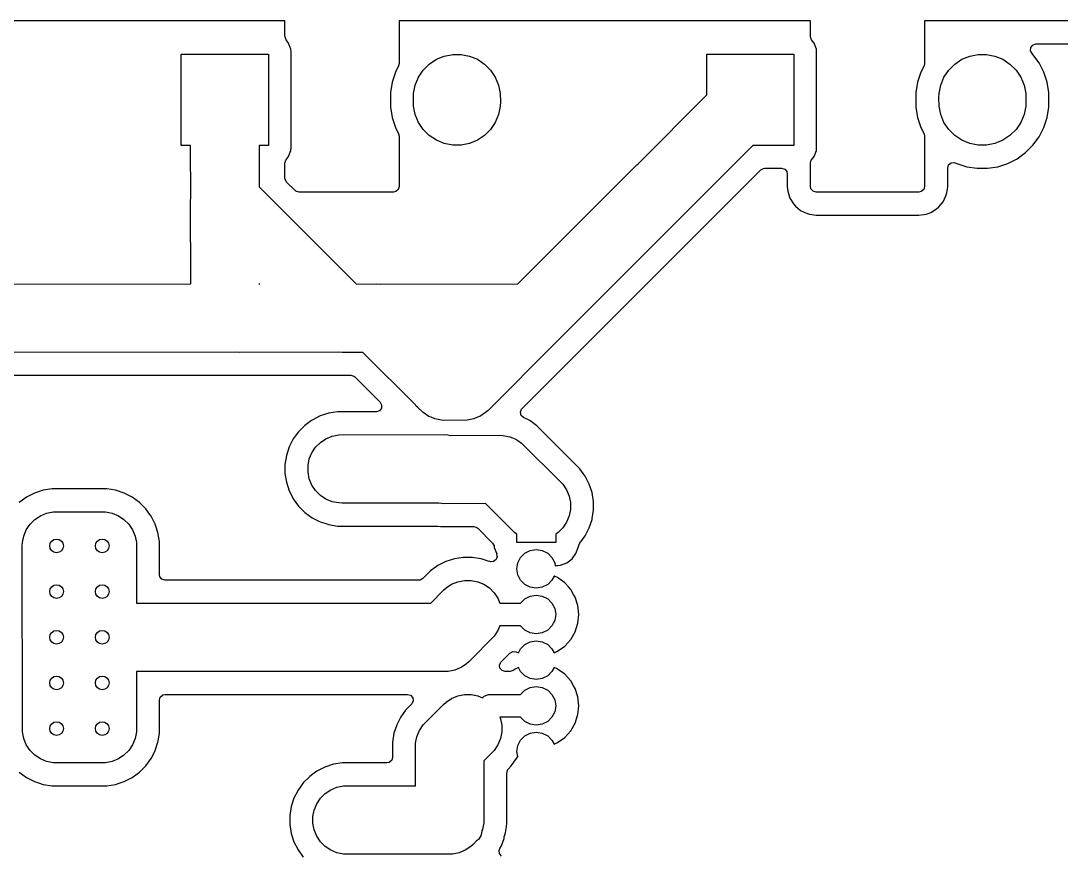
# Model space of a CAD drawing. Extents: x 180 to 322, y -217 to -139.
# Drawn here: x 278.72 to 301.49, y -178.77 to -160.5 of the extents above; entities that cross this region are included whole.
import ezdxf

# ---------------------------------------------------------------- set-up
doc = ezdxf.new("R2010")
doc.units = 0
doc.layers.add('BLACK', color=7, linetype='CONTINUOUS')

msp = doc.modelspace()

# ---------------------------------------------------------------- linework, layer by layer
at = {"layer": 'BLACK', "linetype": 'CONTINUOUS'}
for p, q in [((284.5, -160.5), (275.5, -160.5)), ((284.5, -160.840137), (284.5, -160.5)), ((296, -160.5), (287, -160.5)), ((287, -160.5), (287, -161.431489)), ((296, -160.840137), (296, -160.5)), ((303.376, -160.5), (298.5, -160.5)), ((298.5, -160.5), (298.5, -161.431489)), ((284.500316, -160.848984), (284.5, -160.840137)), ((284.524733, -160.914448), (284.500316, -160.848984)), ((284.579546, -160.987669), (284.524733, -160.914448)), ((284.629841, -161.122517), (284.579546, -160.987669)), ((296.000316, -160.848984), (296, -160.840137)), ((296.024733, -160.914448), (296.000316, -160.848984)), ((296.079546, -160.987669), (296.024733, -160.914448)), ((296.129841, -161.122517), (296.079546, -160.987669)), ((284.636249, -161.182128), (284.629841, -161.122517)), ((284.63625, -163.277873), (284.636249, -161.182128)), ((296.136249, -161.182128), (296.129841, -161.122517)), ((296.13625, -163.277873), (296.136249, -161.182128)), ((300.819298, -161.155858), (300.824282, -161.086166)), ((300.852783, -161.217181), (300.819298, -161.155858)), ((300.824282, -161.086166), (300.866154, -161.030233)), ((300.871536, -161.235934), (300.852783, -161.217181)), ((300.866154, -161.030233), (300.931618, -161.005816)), ((300.931618, -161.005816), (300.940464, -161.0055)), ((300.940464, -161.0055), (303.37599, -161.0055)), ((282.23075, -163.23), (282.23075, -161.23)), ((282.23075, -161.23), (284.13575, -161.23)), ((284.13575, -161.23), (284.13575, -163.23)), ((287, -161.431489), (286.986485, -161.487784)), ((287.65899, -161.446208), (287.814245, -161.34247)), ((287.814245, -161.34247), (287.986754, -161.271014)), ((287.986754, -161.271014), (288.169889, -161.234587)), ((288.169889, -161.234587), (288.356611, -161.234587)), ((288.356611, -161.234587), (288.539746, -161.271014)), ((288.539746, -161.271014), (288.712255, -161.34247)), ((288.712255, -161.34247), (288.86751, -161.446208)), ((293.73075, -162.122904), (293.73075, -161.23)), ((293.73075, -161.23), (295.63575, -161.23)), ((295.63575, -161.23), (295.63575, -163.23)), ((298.5, -161.431489), (298.486485, -161.487784)), ((299.15899, -161.446208), (299.314245, -161.34247)), ((299.314245, -161.34247), (299.486754, -161.271014)), ((299.486754, -161.271014), (299.669889, -161.234587)), ((299.669889, -161.234587), (299.856611, -161.234587)), ((299.856611, -161.234587), (300.039746, -161.271014)), ((300.039746, -161.271014), (300.212255, -161.34247)), ((300.212255, -161.34247), (300.36751, -161.446208)), ((301.005966, -161.420961), (300.871536, -161.235934)), ((301.109799, -161.624744), (301.005966, -161.420961)), ((286.9167, -161.624744), (286.846028, -161.84225)), ((286.986485, -161.487784), (286.9167, -161.624744)), ((287.42322, -161.733495), (287.526958, -161.57824)), ((287.526958, -161.57824), (287.65899, -161.446208)), ((288.86751, -161.446208), (288.999542, -161.57824)), ((288.999542, -161.57824), (289.10328, -161.733495)), ((298.4167, -161.624744), (298.346028, -161.84225)), ((298.486485, -161.487784), (298.4167, -161.624744)), ((298.92322, -161.733495), (299.026958, -161.57824)), ((299.026958, -161.57824), (299.15899, -161.446208)), ((300.36751, -161.446208), (300.499542, -161.57824)), ((300.499542, -161.57824), (300.60328, -161.733495)), ((301.180471, -161.84225), (301.109799, -161.624744)), ((286.846028, -161.842253), (286.81025, -162.068146)), ((286.846028, -161.84225), (286.846028, -161.842253)), ((287.351764, -161.906004), (287.42322, -161.733495)), ((289.10328, -161.733495), (289.174736, -161.906004)), ((298.346028, -161.842253), (298.31025, -162.068146)), ((298.346028, -161.84225), (298.346028, -161.842253)), ((298.851764, -161.906004), (298.92322, -161.733495)), ((300.60328, -161.733495), (300.674736, -161.906004)), ((301.180471, -161.842251), (301.180471, -161.84225)), ((301.180472, -161.842255), (301.180471, -161.842251)), ((301.21625, -162.068146), (301.180472, -161.842255)), ((286.81025, -162.068146), (286.81025, -162.391853)), ((287.31075, -162.1825), (287.315337, -162.089139)), ((287.315337, -162.089139), (287.351764, -161.906004)), ((289.174736, -161.906004), (289.211163, -162.089139)), ((289.211163, -162.089139), (289.21575, -162.2775)), ((292.228113, -163.629327), (293.73075, -162.122904)), ((298.31025, -162.068146), (298.31025, -162.391853)), ((298.81075, -162.1825), (298.815337, -162.089139)), ((298.815337, -162.089139), (298.851764, -161.906004)), ((300.674736, -161.906004), (300.711163, -162.089139)), ((300.711163, -162.089139), (300.71575, -162.2775)), ((301.21625, -162.391854), (301.21625, -162.068146)), ((287.315337, -162.370861), (287.31075, -162.1825)), ((289.21575, -162.2775), (289.211163, -162.370861)), ((298.815337, -162.370861), (298.81075, -162.1825)), ((300.71575, -162.2775), (300.711163, -162.370861)), ((286.81025, -162.391853), (286.846028, -162.617746)), ((287.351764, -162.553996), (287.315337, -162.370861)), ((287.42322, -162.726505), (287.351764, -162.553996)), ((289.174736, -162.553996), (289.10328, -162.726505)), ((289.211163, -162.370861), (289.174736, -162.553996)), ((298.31025, -162.391853), (298.346028, -162.617746)), ((298.851764, -162.553996), (298.815337, -162.370861)), ((298.92322, -162.726505), (298.851764, -162.553996)), ((300.674736, -162.553996), (300.60328, -162.726505)), ((300.711163, -162.370861), (300.674736, -162.553996)), ((301.180472, -162.617745), (301.21625, -162.391854)), ((286.846028, -162.617746), (286.846028, -162.617749)), ((286.846028, -162.617749), (286.9167, -162.835255)), ((287.526958, -162.88176), (287.42322, -162.726505)), ((289.10328, -162.726505), (288.999542, -162.88176)), ((298.346028, -162.617746), (298.346028, -162.617749)), ((298.346028, -162.617749), (298.4167, -162.835255)), ((299.026958, -162.88176), (298.92322, -162.726505)), ((300.60328, -162.726505), (300.499542, -162.88176)), ((301.109798, -162.835258), (301.180472, -162.617745)), ((286.9167, -162.835255), (286.986485, -162.972214)), ((286.986485, -162.972214), (287, -163.028509)), ((287, -163.028509), (287, -164.126)), ((287.65899, -163.013792), (287.526958, -162.88176)), ((287.814245, -163.11753), (287.65899, -163.013792)), ((288.86751, -163.013792), (288.712255, -163.11753)), ((288.999542, -162.88176), (288.86751, -163.013792)), ((298.4167, -162.835255), (298.486485, -162.972214)), ((298.486485, -162.972214), (298.5, -163.028509)), ((298.5, -163.028509), (298.5, -164.126)), ((299.15899, -163.013792), (299.026958, -162.88176)), ((299.314245, -163.11753), (299.15899, -163.013792)), ((300.36751, -163.013792), (300.212255, -163.11753)), ((300.499542, -162.88176), (300.36751, -163.013792)), ((300.871536, -163.224066), (301.005967, -163.039038)), ((301.005967, -163.039038), (301.109798, -162.835258)), ((282.434827, -163.23), (282.23075, -163.23)), ((282.436636, -164.376811), (282.434827, -163.23)), ((284.13575, -163.23), (283.931332, -163.23)), ((283.931332, -163.23), (283.932766, -164.13918)), ((287.986754, -163.188986), (287.814245, -163.11753)), ((288.169889, -163.225413), (287.986754, -163.188986)), ((288.356611, -163.225413), (288.169889, -163.225413)), ((288.539746, -163.188986), (288.356611, -163.225413)), ((288.712255, -163.11753), (288.539746, -163.188986)), ((294.740121, -163.23), (293.236955, -164.736955)), ((295.63575, -163.23), (294.740121, -163.23)), ((299.486754, -163.188986), (299.314245, -163.11753)), ((299.669889, -163.225413), (299.486754, -163.188986)), ((299.856611, -163.225413), (299.669889, -163.225413)), ((300.039746, -163.188986), (299.856611, -163.225413)), ((300.212255, -163.11753), (300.039746, -163.188986)), ((300.709816, -163.385786), (300.871536, -163.224066)), ((284.524721, -163.545566), (284.579546, -163.472331)), ((284.579546, -163.472331), (284.629841, -163.337483)), ((284.629841, -163.337483), (284.63625, -163.277873)), ((296.024721, -163.545566), (296.079546, -163.472331)), ((296.079546, -163.472331), (296.129841, -163.337483)), ((296.129841, -163.337483), (296.13625, -163.277873)), ((300.524788, -163.520217), (300.709816, -163.385786)), ((284.5, -163.619861), (284.519685, -163.552822)), ((284.5, -163.942664), (284.5, -163.619861)), ((284.519685, -163.552822), (284.524721, -163.545566)), ((289.592806, -166.262821), (292.176295, -163.676295)), ((292.176295, -163.676295), (292.197078, -163.657458)), ((292.197078, -163.657458), (292.228113, -163.629327)), ((296, -163.619861), (296.019685, -163.552822)), ((296, -164.126), (296, -163.619861)), ((296.019685, -163.552822), (296.024721, -163.545566)), ((299.0055, -163.724497), (299.025185, -163.657458)), ((299.025185, -163.657458), (299.077989, -163.611703)), ((299.077989, -163.611703), (299.147147, -163.601759)), ((299.147147, -163.601759), (299.185795, -163.614012)), ((299.185795, -163.614012), (299.205494, -163.624049)), ((299.205494, -163.624049), (299.423001, -163.694721)), ((299.423001, -163.694721), (299.423002, -163.694721)), ((299.423002, -163.694721), (299.423005, -163.694722)), ((299.423005, -163.694722), (299.648896, -163.7305)), ((299.877604, -163.7305), (300.103495, -163.694722)), ((300.103495, -163.694722), (300.103498, -163.694721)), ((300.103498, -163.694721), (300.103499, -163.694721)), ((300.103499, -163.694721), (300.321005, -163.624049)), ((300.321005, -163.624049), (300.321005, -163.624048)), ((300.321005, -163.624048), (300.321008, -163.624048)), ((300.321008, -163.624048), (300.524788, -163.520217)), ((284.502834, -163.969022), (284.5, -163.942664)), ((293.660453, -165.021271), (294.914905, -163.766817)), ((294.914905, -163.766817), (294.976228, -163.733333)), ((294.976228, -163.733333), (295.002586, -163.730499)), ((295.002586, -163.730499), (295.3705, -163.730499)), ((295.3705, -163.730499), (295.437539, -163.750184)), ((295.437539, -163.750184), (295.483294, -163.802988)), ((295.483294, -163.802988), (295.4945, -163.854499)), ((295.4945, -163.854499), (295.4945, -164.126)), ((299.0055, -164.126), (299.0055, -163.724497)), ((299.648896, -163.7305), (299.648897, -163.7305)), ((299.648897, -163.7305), (299.877603, -163.7305)), ((299.877603, -163.7305), (299.877604, -163.7305)), ((283.932766, -164.13918), (286.06218, -166.264445)), ((284.536319, -164.030345), (284.502834, -163.969022)), ((284.719655, -164.213681), (284.536319, -164.030345)), ((287, -164.126), (286.980315, -164.193039)), ((295.4945, -164.126), (295.494501, -164.126009)), ((295.494501, -164.126009), (295.506052, -164.23345)), ((296.011206, -164.177511), (296, -164.126)), ((296.056961, -164.230315), (296.011206, -164.177511)), ((298.5, -164.126), (298.480315, -164.193039)), ((298.985024, -164.268416), (299.0055, -164.126)), ((282.43325, -164.44575), (282.436636, -164.376811)), ((284.740297, -164.230315), (284.719655, -164.213681)), ((284.807336, -164.25), (284.740297, -164.230315)), ((286.876, -164.25), (284.807336, -164.25)), ((286.927511, -164.238794), (286.876, -164.25)), ((286.980315, -164.193039), (286.927511, -164.238794)), ((295.506052, -164.23345), (295.506054, -164.233462)), ((295.506054, -164.233462), (295.51726, -164.284972)), ((295.51726, -164.284972), (295.551383, -164.387497)), ((295.551383, -164.387497), (295.551386, -164.387503)), ((295.551386, -164.387503), (295.629171, -164.508537)), ((296.124, -164.25), (296.056961, -164.230315)), ((298.376, -164.25), (296.124, -164.25)), ((298.427511, -164.238794), (298.376, -164.25)), ((298.480315, -164.193039), (298.427511, -164.238794)), ((298.905567, -164.466336), (298.965338, -164.335459)), ((298.965338, -164.335459), (298.985023, -164.26842)), ((298.985023, -164.26842), (298.985024, -164.268416)), ((282.436074, -166.262899), (282.43325, -164.44575)), ((295.629171, -164.508537), (295.629179, -164.508548)), ((295.629179, -164.508548), (295.674923, -164.56134)), ((295.674923, -164.56134), (295.674926, -164.561343)), ((295.674926, -164.561343), (295.67493, -164.561347)), ((295.67493, -164.561347), (295.783664, -164.655567)), ((298.637504, -164.698613), (298.758543, -164.620825)), ((298.758543, -164.620825), (298.811347, -164.57507)), ((298.811347, -164.57507), (298.905567, -164.466336)), ((293.184378, -164.784607), (290.43108, -167.54283)), ((293.236955, -164.736955), (293.184378, -164.784607)), ((295.783664, -164.655567), (295.783667, -164.655568)), ((295.783667, -164.655568), (295.783668, -164.655569)), ((295.783668, -164.655569), (295.877925, -164.698616)), ((295.877925, -164.698616), (295.914541, -164.715338)), ((295.914541, -164.715338), (295.98158, -164.735023)), ((295.98158, -164.735023), (295.981584, -164.735024)), ((295.981584, -164.735024), (296.124, -164.7555)), ((296.124, -164.7555), (296.124003, -164.7555)), ((296.124003, -164.7555), (298.37599, -164.7555)), ((298.37599, -164.7555), (298.376, -164.7555)), ((298.376, -164.7555), (298.483456, -164.743947)), ((298.483456, -164.743947), (298.534967, -164.732741)), ((298.534967, -164.732741), (298.574731, -164.719506)), ((298.574731, -164.719506), (298.637497, -164.698616)), ((298.637497, -164.698616), (298.637501, -164.698613)), ((298.637501, -164.698613), (298.637504, -164.698613)), ((289.691782, -168.98994), (293.660453, -165.021271)), ((274.279401, -166.265965), (282.436074, -166.262899)), ((283.944661, -166.265305), (283.932562, -166.253229)), ((283.932562, -166.253229), (283.932581, -166.265324)), ((283.932581, -166.265324), (283.944661, -166.265305)), ((286.06218, -166.264445), (286.5125, -166.2625)), ((286.5125, -166.2625), (286.582955, -166.26596)), ((286.582955, -166.26596), (289.592806, -166.262821)), ((290.412632, -167.55955), (288.94358, -169.03033)), ((290.43108, -167.54283), (290.412632, -167.55955)), ((283.427603, -167.758943), (273.96575, -167.7625)), ((283.5, -167.7625), (283.427603, -167.758943)), ((285.680996, -167.75911), (283.5, -167.7625)), ((285.75, -167.7625), (285.680996, -167.75911)), ((286.200617, -167.760553), (285.75, -167.7625)), ((287.353218, -168.909337), (286.200617, -167.760553)), ((274.064166, -168.263), (283.401583, -168.263)), ((283.401583, -168.263), (283.598416, -168.263)), ((283.598416, -168.263), (285.651583, -168.263)), ((285.651583, -168.263), (285.651584, -168.263)), ((285.651584, -168.263), (285.848417, -168.263)), ((285.848417, -168.263), (285.943164, -168.263)), ((285.943164, -168.263), (286.010203, -168.282685)), ((286.010203, -168.282685), (286.030845, -168.299319)), ((286.030845, -168.299319), (286.581845, -168.850319)), ((286.581845, -168.850319), (286.61533, -168.911642)), ((286.61533, -168.911642), (286.610346, -168.981334)), ((287.373223, -168.939277), (287.353218, -168.909337)), ((287.403666, -168.959618), (287.373223, -168.939277)), ((287.524205, -169.079758), (287.403666, -168.959618)), ((285.26997, -169.153617), (285.094594, -169.242976)), ((285.457173, -169.09279), (285.26997, -169.153617)), ((285.651578, -169.062), (285.457173, -169.09279)), ((286.494164, -169.062), (285.651578, -169.062)), ((286.50301, -169.061684), (286.494164, -169.062)), ((286.568474, -169.037267), (286.50301, -169.061684)), ((286.610346, -168.981334), (286.568474, -169.037267)), ((287.646452, -169.161441), (287.524205, -169.079758)), ((287.697783, -169.182703), (287.646452, -169.161441)), ((287.782287, -169.217706), (287.697783, -169.182703)), ((288.715467, -169.182703), (288.630963, -169.217706)), ((288.766798, -169.161441), (288.715467, -169.182703)), ((288.889045, -169.079758), (288.766798, -169.161441)), ((288.94358, -169.03033), (288.889045, -169.079758)), ((289.655583, -169.072304), (289.678121, -169.006169)), ((289.672378, -169.140125), (289.655583, -169.072304)), ((289.723173, -169.188099), (289.672378, -169.140125)), ((289.678121, -169.006169), (289.691782, -168.98994)), ((289.855402, -169.255474), (289.723173, -169.188099)), ((284.935351, -169.358674), (284.796174, -169.497851)), ((284.935352, -169.358674), (284.935351, -169.358674)), ((284.935354, -169.358672), (284.935352, -169.358674)), ((285.07739, -169.255476), (284.935354, -169.358672)), ((285.094594, -169.242976), (285.07739, -169.255476)), ((287.926487, -169.246389), (287.782287, -169.217706)), ((288, -169.25), (287.926487, -169.246389)), ((288.486763, -169.246389), (288, -169.25)), ((288.630963, -169.217706), (288.486763, -169.246389)), ((289.855404, -169.255475), (289.855402, -169.255474)), ((289.855405, -169.255476), (289.855404, -169.255475)), ((290.014646, -169.371172), (289.855405, -169.255476)), ((290.953828, -170.310354), (290.014646, -169.371172)), ((284.746485, -169.566241), (284.680476, -169.657094)), ((284.796172, -169.497854), (284.746485, -169.566241)), ((284.796174, -169.497852), (284.796172, -169.497854)), ((284.796174, -169.497851), (284.796174, -169.497852)), ((285.396452, -169.651059), (285.532286, -169.594795)), ((285.532286, -169.594795), (285.676487, -169.566111)), ((285.676487, -169.566111), (287.9875, -169.5625)), ((287.9875, -169.5625), (288.061013, -169.566111)), ((288.061013, -169.566111), (288.121081, -169.578059)), ((288.121081, -169.578059), (289.2, -169.575)), ((289.2, -169.575), (289.273513, -169.578611)), ((289.273513, -169.578611), (289.417713, -169.607294)), ((289.417713, -169.607294), (289.477768, -169.63217)), ((289.477768, -169.63217), (289.553548, -169.663559)), ((284.591117, -169.83247), (284.53029, -170.019673)), ((284.680476, -169.657094), (284.591117, -169.83247)), ((285.088559, -169.958952), (285.170242, -169.836705)), ((285.170242, -169.836705), (285.274205, -169.732742)), ((285.274205, -169.732742), (285.396452, -169.651059)), ((289.553548, -169.663559), (289.614907, -169.704558)), ((289.614907, -169.704558), (289.675795, -169.745242)), ((289.675795, -169.745242), (290.53033, -170.59467)), ((284.53029, -170.019673), (284.4995, -170.214077)), ((285.003611, -170.238987), (285.032295, -170.094786)), ((285.032295, -170.094786), (285.088559, -169.958952)), ((284.4995, -170.214077), (284.4995, -170.410922)), ((285.003611, -170.386013), (285.003611, -170.238987)), ((291.026895, -170.410922), (290.953828, -170.310354)), ((284.4995, -170.410922), (284.53029, -170.605326)), ((285.032295, -170.530214), (285.003611, -170.386013)), ((285.088559, -170.666048), (285.032295, -170.530214)), ((291.069523, -170.469594), (291.026895, -170.410922)), ((291.158882, -170.644969), (291.069523, -170.469594)), ((279.207173, -170.78029), (279.01997, -170.841117)), ((279.401578, -170.7495), (279.207173, -170.78029)), ((279.401583, -170.7495), (279.401578, -170.7495)), ((279.598417, -170.7495), (279.401583, -170.7495)), ((280.598417, -170.7495), (279.598417, -170.7495)), ((280.598422, -170.7495), (280.598417, -170.7495)), ((280.792826, -170.78029), (280.598422, -170.7495)), ((280.980029, -170.841117), (280.792826, -170.78029)), ((284.53029, -170.605326), (284.591117, -170.792529)), ((285.170242, -170.788295), (285.088559, -170.666048)), ((290.53033, -170.59467), (290.579758, -170.649205)), ((290.579758, -170.649205), (290.661441, -170.771453)), ((290.661441, -170.771453), (290.717706, -170.907287)), ((291.219709, -170.832173), (291.158882, -170.644969)), ((278.753741, -170.996485), (278.685354, -171.046172)), ((278.844594, -170.930476), (278.753741, -170.996485)), ((279.01997, -170.841117), (278.844594, -170.930476)), ((281.155405, -170.930476), (280.980029, -170.841117)), ((281.314646, -171.046172), (281.155405, -170.930476)), ((284.591117, -170.792529), (284.661405, -170.930476)), ((284.661405, -170.930476), (284.680476, -170.967905)), ((284.680476, -170.967905), (284.796172, -171.127146)), ((285.274205, -170.892258), (285.170242, -170.788295)), ((285.396452, -170.973941), (285.274205, -170.892258)), ((285.532286, -171.030205), (285.396452, -170.973941)), ((290.717706, -170.907287), (290.746389, -171.051487)), ((291.2505, -171.026578), (291.219709, -170.832173)), ((281.453828, -171.185354), (281.314646, -171.046172)), ((281.543578, -171.308884), (281.453828, -171.185354)), ((284.796172, -171.127146), (284.935354, -171.266328)), ((285.676487, -171.058889), (285.532286, -171.030205)), ((285.75, -171.0625), (285.676487, -171.058889)), ((287.865183, -171.059194), (285.75, -171.0625)), ((287.926487, -171.071389), (287.865183, -171.059194)), ((288, -171.075), (287.926487, -171.071389)), ((288.888127, -171.072481), (288, -171.075)), ((289.524205, -171.704758), (288.888127, -171.072481)), ((290.746389, -171.198513), (290.717706, -171.342713)), ((290.746389, -171.051487), (290.746389, -171.198513)), ((291.2234, -171.394523), (291.2505, -171.223422)), ((291.2505, -171.223422), (291.2505, -171.026578)), ((278.920242, -171.524205), (279.024205, -171.420242)), ((279.024205, -171.420242), (279.146452, -171.338559)), ((279.146452, -171.338559), (279.282286, -171.282295)), ((279.282286, -171.282295), (279.426487, -171.253611)), ((279.426487, -171.253611), (280.5, -171.25)), ((280.5, -171.25), (280.573513, -171.253611)), ((280.573513, -171.253611), (280.717714, -171.282295)), ((280.717714, -171.282295), (280.853548, -171.338559)), ((280.853548, -171.338559), (280.975795, -171.420242)), ((280.975795, -171.420242), (281.079758, -171.524205)), ((281.569523, -171.344594), (281.543578, -171.308884)), ((281.658882, -171.51997), (281.569523, -171.344594)), ((284.935354, -171.266328), (285.094595, -171.382024)), ((285.094595, -171.382024), (285.155389, -171.413)), ((285.155389, -171.413), (285.26997, -171.471382)), ((290.717706, -171.342713), (290.661441, -171.478547)), ((291.158884, -171.605026), (291.219709, -171.417826)), ((291.219709, -171.417826), (291.2234, -171.394523)), ((278.782295, -171.782286), (278.838559, -171.646452)), ((278.838559, -171.646452), (278.920242, -171.524205)), ((281.079758, -171.524205), (281.161441, -171.646452)), ((281.161441, -171.646452), (281.217705, -171.782286)), ((281.658882, -171.519972), (281.658882, -171.51997)), ((281.658884, -171.519975), (281.658882, -171.519972)), ((281.672864, -171.563), (281.658884, -171.519975)), ((281.719709, -171.707173), (281.672864, -171.563)), ((285.26997, -171.471382), (285.269972, -171.471382)), ((285.269972, -171.471382), (285.269975, -171.471384)), ((285.269975, -171.471384), (285.370317, -171.503987)), ((285.370317, -171.503987), (285.457173, -171.532209)), ((285.457173, -171.532209), (285.651578, -171.563)), ((285.651578, -171.563), (285.651583, -171.563)), ((285.651583, -171.563), (287.812903, -171.563)), ((287.812903, -171.563), (287.8323, -171.564526)), ((287.8323, -171.564526), (287.84344, -171.566291)), ((287.84344, -171.566291), (287.901579, -171.5755)), ((287.901579, -171.5755), (287.901583, -171.5755)), ((287.901583, -171.5755), (287.901584, -171.5755)), ((287.901584, -171.5755), (288.098417, -171.5755)), ((288.098417, -171.5755), (288.630664, -171.5755)), ((288.630664, -171.5755), (288.697703, -171.595185)), ((288.697703, -171.595185), (288.718345, -171.611819)), ((288.718345, -171.611819), (289.042977, -171.936451)), ((290.579758, -171.600795), (290.475795, -171.704758)), ((290.661441, -171.478547), (290.579758, -171.600795)), ((291.069524, -171.780405), (291.158884, -171.605026)), ((278.753611, -171.926487), (278.782295, -171.782286)), ((281.217705, -171.782286), (281.246389, -171.926487)), ((281.7505, -171.901577), (281.719709, -171.707173)), ((281.7505, -172.6255), (281.7505, -171.901577)), ((289.575, -171.738697), (289.524205, -171.704758)), ((289.575, -171.925), (289.575, -171.738697)), ((290.475795, -171.704758), (290.425, -171.738697)), ((290.425, -171.738697), (290.425, -171.925)), ((290.953828, -171.939646), (291.069524, -171.780405)), ((278.75, -172), (278.753611, -171.926487)), ((278.753611, -176.073513), (278.75, -172)), ((281.246389, -171.926487), (281.247565, -173.253219)), ((289.042977, -171.936451), (289.076462, -171.997774)), ((289.076462, -171.997774), (289.078585, -172.010877)), ((289.078585, -172.010877), (289.080907, -172.032479)), ((289.080907, -172.032479), (289.134303, -172.175641)), ((290.425, -171.925), (289.575, -171.925)), ((289.750191, -172.156168), (289.868668, -172.095801)), ((289.868668, -172.095801), (290, -172.075)), ((290, -172.075), (290.131332, -172.095801)), ((290.131332, -172.095801), (290.249809, -172.156168)), ((290.868796, -172.167331), (290.919091, -172.032483)), ((290.919091, -172.032483), (290.921414, -172.010875)), ((290.921414, -172.010875), (290.948151, -171.946327)), ((290.948151, -171.946327), (290.950757, -171.943431)), ((290.950664, -171.943351), (290.953825, -171.939649)), ((290.950757, -171.943431), (290.950664, -171.943351)), ((290.953825, -171.939648), (290.953828, -171.939646)), ((290.953825, -171.939649), (290.953825, -171.939648)), ((288.019969, -172.341117), (287.844591, -172.430478)), ((288.207173, -172.28029), (288.019969, -172.341117)), ((288.401579, -172.2495), (288.207173, -172.28029)), ((288.401584, -172.2495), (288.401579, -172.2495)), ((288.598417, -172.2495), (288.401584, -172.2495)), ((288.598422, -172.2495), (288.598417, -172.2495)), ((288.792827, -172.28029), (288.598422, -172.2495)), ((288.947982, -172.330704), (288.792827, -172.28029)), ((288.980026, -172.341116), (288.947982, -172.330704)), ((288.980027, -172.341116), (288.980026, -172.341116)), ((288.982549, -172.341936), (288.980027, -172.341116)), ((288.994507, -172.345171), (288.982549, -172.341936)), ((289.064199, -172.340188), (288.994507, -172.345171)), ((289.120134, -172.298317), (289.064199, -172.340188)), ((289.144552, -172.232854), (289.120134, -172.298317)), ((289.134303, -172.175641), (289.132271, -172.176398)), ((289.132271, -172.176398), (289.144552, -172.232854)), ((289.575, -172.5), (289.595801, -172.368668)), ((289.595801, -172.368668), (289.656168, -172.250191)), ((289.656168, -172.250191), (289.750191, -172.156168)), ((290.249809, -172.156168), (290.343832, -172.250191)), ((290.343832, -172.250191), (290.404199, -172.368668)), ((290.404199, -172.368668), (290.414297, -172.432427)), ((290.532483, -172.419091), (290.667331, -172.368796)), ((290.667331, -172.368796), (290.782546, -172.282546)), ((290.782546, -172.282546), (290.868796, -172.167331)), ((287.685355, -172.546169), (287.518344, -172.713181)), ((287.68536, -172.546165), (287.685355, -172.546169)), ((287.844591, -172.430478), (287.68536, -172.546165)), ((289.595801, -172.631332), (289.575, -172.5)), ((290.414297, -172.432427), (290.445433, -172.425499)), ((290.445433, -172.425499), (290.472872, -172.425499)), ((290.472872, -172.425499), (290.532483, -172.419091)), ((281.761706, -172.677011), (281.7505, -172.6255)), ((281.807461, -172.729815), (281.761706, -172.677011)), ((281.8745, -172.7495), (281.807461, -172.729815)), ((287.430663, -172.7495), (281.8745, -172.7495)), ((287.457021, -172.746666), (287.430663, -172.7495)), ((287.518344, -172.713181), (287.457021, -172.746666)), ((288.146453, -172.838559), (288.282287, -172.782294)), ((288.282287, -172.782294), (288.426487, -172.753611)), ((288.426487, -172.753611), (288.573513, -172.753611)), ((288.573513, -172.753611), (288.717713, -172.782294)), ((288.717713, -172.782294), (288.853547, -172.838559)), ((289.656168, -172.749809), (289.595801, -172.631332)), ((289.750191, -172.843832), (289.656168, -172.749809)), ((290.343832, -172.749809), (290.249809, -172.843832)), ((290.390238, -172.658731), (290.343832, -172.749809)), ((290.395, -172.662779), (290.390238, -172.658731)), ((290.465295, -172.694075), (290.395, -172.662779)), ((290.465299, -172.694078), (290.465295, -172.694075)), ((290.622692, -172.808431), (290.465299, -172.694078)), ((290.622693, -172.808432), (290.622692, -172.808431)), ((290.622694, -172.808433), (290.622693, -172.808432)), ((290.622697, -172.808435), (290.622694, -172.808433)), ((290.701882, -172.896381), (290.622697, -172.808435)), ((287.691776, -173.250146), (287.96967, -172.96967)), ((287.96967, -172.96967), (288.024205, -172.920242)), ((288.024205, -172.920242), (288.146453, -172.838559)), ((288.853547, -172.838559), (288.975795, -172.920242)), ((288.975795, -172.920242), (289.079758, -173.024205)), ((289.079758, -173.024205), (289.161441, -173.146453)), ((289.868668, -172.904199), (289.750191, -172.843832)), ((290, -172.925), (289.868668, -172.904199)), ((290.131332, -172.904199), (290, -172.925)), ((290.249809, -172.843832), (290.131332, -172.904199)), ((290.75287, -172.953008), (290.701882, -172.896381)), ((290.816202, -173.062703), (290.75287, -172.953008)), ((281.247565, -173.253219), (287.691776, -173.250146)), ((289.161441, -173.146453), (289.205353, -173.252464)), ((289.205353, -173.252464), (289.655721, -173.251067)), ((289.655721, -173.251067), (289.656168, -173.250191)), ((289.656168, -173.250191), (289.750191, -173.156168)), ((289.750191, -173.156168), (289.868668, -173.095801)), ((289.868668, -173.095801), (290, -173.075)), ((290, -173.075), (290.131332, -173.095801)), ((290.131332, -173.095801), (290.249809, -173.156168)), ((290.249809, -173.156168), (290.343832, -173.250191)), ((290.343832, -173.250191), (290.404199, -173.368668)), ((290.850142, -173.121488), (290.816202, -173.062703)), ((290.850143, -173.121489), (290.850142, -173.121488)), ((290.850143, -173.121491), (290.850143, -173.121489)), ((290.850144, -173.121492), (290.850143, -173.121491)), ((290.910262, -173.306518), (290.850144, -173.121492)), ((290.404199, -173.368668), (290.425, -173.5)), ((290.425, -173.5), (290.404199, -173.631332)), ((290.930598, -173.5), (290.910262, -173.306518)), ((290.910262, -173.693482), (290.930598, -173.5)), ((290.404199, -173.631332), (290.343832, -173.749809)), ((290.850144, -173.878508), (290.910262, -173.693482)), ((289.161441, -173.853547), (289.079758, -173.975795)), ((289.205238, -173.747812), (289.161441, -173.853547)), ((289.65444, -173.746419), (289.205238, -173.747812)), ((289.656168, -173.749809), (289.65444, -173.746419)), ((289.750191, -173.843832), (289.656168, -173.749809)), ((289.868668, -173.904199), (289.750191, -173.843832)), ((290, -173.925), (289.868668, -173.904199)), ((290.131332, -173.904199), (290, -173.925)), ((290.249809, -173.843832), (290.131332, -173.904199)), ((290.343832, -173.749809), (290.249809, -173.843832)), ((290.75287, -174.046992), (290.850144, -173.878508)), ((289.079758, -173.975795), (288.53033, -174.53033)), ((289.656168, -174.250191), (289.750191, -174.156168)), ((289.750191, -174.156168), (289.868668, -174.095801)), ((289.868668, -174.095801), (290, -174.075)), ((290, -174.075), (290.131332, -174.095801)), ((290.131332, -174.095801), (290.249809, -174.156168)), ((290.249809, -174.156168), (290.343832, -174.250191)), ((290.465299, -174.305922), (290.622692, -174.191569)), ((290.622692, -174.191569), (290.75287, -174.046992)), ((289.230655, -174.537819), (289.424519, -174.343955)), ((289.424519, -174.343955), (289.48584, -174.310472)), ((289.48584, -174.310472), (289.555532, -174.315456)), ((289.555532, -174.315456), (289.562633, -174.318358)), ((289.562633, -174.318358), (289.610562, -174.339697)), ((289.610562, -174.339697), (289.656168, -174.250191)), ((290.343832, -174.250191), (290.389437, -174.339697)), ((290.389437, -174.339697), (290.465299, -174.305922)), ((288.475795, -174.579758), (288.353548, -174.661441)), ((288.53033, -174.53033), (288.475795, -174.579758)), ((289.195598, -174.607853), (289.224623, -174.544297)), ((289.205542, -174.677011), (289.195598, -174.607853)), ((289.224623, -174.544297), (289.230655, -174.537819)), ((288.073513, -174.746389), (281.248891, -174.749642)), ((281.248891, -174.749642), (281.25, -176)), ((288.217713, -174.717706), (288.073513, -174.746389)), ((288.297283, -174.684746), (288.217713, -174.717706)), ((288.353548, -174.661441), (288.297283, -174.684746)), ((289.251297, -174.729815), (289.205542, -174.677011)), ((289.318336, -174.7495), (289.251297, -174.729815)), ((289.418129, -174.7495), (289.318336, -174.7495)), ((289.425208, -174.749298), (289.418129, -174.7495)), ((289.491015, -174.725818), (289.425208, -174.749298)), ((289.534702, -174.694076), (289.491015, -174.725818)), ((289.610561, -174.660301), (289.534702, -174.694076)), ((289.656168, -174.749809), (289.610561, -174.660301)), ((289.750191, -174.843832), (289.656168, -174.749809)), ((289.868668, -174.904199), (289.750191, -174.843832)), ((290.249809, -174.843832), (290.131332, -174.904199)), ((290.343832, -174.749809), (290.249809, -174.843832)), ((290.389437, -174.660302), (290.343832, -174.749809)), ((290.426966, -174.677011), (290.389437, -174.660302)), ((290.445704, -174.685354), (290.426966, -174.677011)), ((290.465299, -174.694078), (290.445704, -174.685354)), ((290.622692, -174.808431), (290.465299, -174.694078)), ((290.622693, -174.808432), (290.622692, -174.808431)), ((290.622694, -174.808433), (290.622693, -174.808432)), ((290.622697, -174.808435), (290.622694, -174.808433)), ((290.682181, -174.8745), (290.622697, -174.808435)), ((290.75287, -174.953008), (290.682181, -174.8745)), ((289.750191, -175.156168), (289.868668, -175.095801)), ((290, -174.925), (289.868668, -174.904199)), ((289.868668, -175.095801), (290, -175.075)), ((290.131332, -174.904199), (290, -174.925)), ((290, -175.075), (290.131332, -175.095801)), ((290.131332, -175.095801), (290.249809, -175.156168)), ((290.816202, -175.062703), (290.75287, -174.953008)), ((290.850142, -175.121488), (290.816202, -175.062703)), ((281.7505, -175.3745), (281.770185, -175.307461)), ((281.770185, -175.307461), (281.822989, -175.261706)), ((281.822989, -175.261706), (281.8745, -175.2505)), ((281.8745, -175.2505), (287.181664, -175.2505)), ((287.181664, -175.2505), (287.248703, -175.270185)), ((287.248703, -175.270185), (287.294458, -175.322989)), ((287.294458, -175.322989), (287.304402, -175.392147)), ((288.146453, -175.338559), (288.282287, -175.282295)), ((288.282287, -175.282295), (288.426487, -175.253612)), ((288.426487, -175.253612), (288.573513, -175.253612)), ((288.573513, -175.253612), (288.717713, -175.282295)), ((288.717713, -175.282295), (288.821278, -175.325192)), ((288.821278, -175.325192), (288.823223, -175.323223)), ((288.823223, -175.323223), (288.861108, -175.292132)), ((288.861108, -175.292132), (288.951228, -175.254803)), ((288.951228, -175.254803), (288.951445, -175.254803)), ((288.951445, -175.254803), (289.655461, -175.251578)), ((289.655461, -175.251578), (289.656168, -175.250191)), ((289.656168, -175.250191), (289.750191, -175.156168)), ((290.249809, -175.156168), (290.343832, -175.250191)), ((290.343832, -175.250191), (290.404199, -175.368668)), ((290.850143, -175.121489), (290.850142, -175.121488)), ((290.850143, -175.121491), (290.850143, -175.121489)), ((290.850144, -175.121492), (290.850143, -175.121491)), ((290.910262, -175.306518), (290.850144, -175.121492)), ((290.930598, -175.5), (290.910262, -175.306518)), ((281.7505, -176.098422), (281.7505, -175.3745)), ((287.269345, -175.462181), (287.151174, -175.580351)), ((287.275377, -175.455703), (287.269345, -175.462181)), ((287.304402, -175.392147), (287.275377, -175.455703)), ((287.525242, -175.919205), (287.96967, -175.46967)), ((287.96967, -175.46967), (288.024205, -175.420242)), ((288.024205, -175.420242), (288.146453, -175.338559)), ((290.404199, -175.368668), (290.425, -175.5)), ((290.425, -175.5), (290.404199, -175.631332)), ((290.910262, -175.693482), (290.930598, -175.5)), ((287.035476, -175.739594), (286.946117, -175.914969)), ((287.140825, -175.594596), (287.035476, -175.739594)), ((287.151172, -175.580354), (287.140825, -175.594596)), ((287.151174, -175.580352), (287.151172, -175.580354)), ((287.151174, -175.580351), (287.151174, -175.580352)), ((289.654737, -175.747), (289.203944, -175.749065)), ((289.203944, -175.749065), (289.217705, -175.782287)), ((289.217705, -175.782287), (289.246388, -175.926487)), ((289.656168, -175.749809), (289.654737, -175.747)), ((289.750191, -175.843832), (289.656168, -175.749809)), ((290.343832, -175.749809), (290.249809, -175.843832)), ((290.404199, -175.631332), (290.343832, -175.749809)), ((290.850144, -175.878508), (290.910262, -175.693482)), ((281.25, -176), (281.246389, -176.073513)), ((286.946117, -175.914969), (286.911999, -176.019976)), ((287.443559, -176.041452), (287.525242, -175.919205)), ((289.246388, -175.926487), (289.246388, -176.073513)), ((289.868668, -175.904199), (289.750191, -175.843832)), ((290, -175.925), (289.868668, -175.904199)), ((290.131332, -175.904199), (290, -175.925)), ((290.249809, -175.843832), (290.131332, -175.904199)), ((290.75287, -176.046992), (290.850144, -175.878508)), ((278.782295, -176.217714), (278.753611, -176.073513)), ((278.838559, -176.353548), (278.782295, -176.217714)), ((281.217705, -176.217714), (281.161441, -176.353548)), ((281.246389, -176.073513), (281.217705, -176.217714)), ((281.723249, -176.270478), (281.7505, -176.098422)), ((286.88529, -176.102173), (286.8545, -176.296577)), ((286.911999, -176.019976), (286.88529, -176.102173)), ((287.366409, -176.282286), (287.387294, -176.177287)), ((287.387294, -176.177287), (287.436353, -176.058849)), ((287.436353, -176.058849), (287.443559, -176.041452)), ((289.217705, -176.217713), (289.161441, -176.353547)), ((289.246388, -176.073513), (289.217705, -176.217713)), ((289.656168, -176.250191), (289.750191, -176.156168)), ((289.750191, -176.156168), (289.868668, -176.095801)), ((289.868668, -176.095801), (290, -176.075)), ((290, -176.075), (290.131332, -176.095801)), ((290.131332, -176.095801), (290.249809, -176.156168)), ((290.249809, -176.156168), (290.343832, -176.250191)), ((290.465299, -176.305922), (290.622692, -176.191569)), ((290.622692, -176.191569), (290.75287, -176.046992)), ((278.920242, -176.475795), (278.838559, -176.353548)), ((281.161441, -176.353548), (281.079758, -176.475795)), ((281.658884, -176.480025), (281.719709, -176.292826)), ((281.719709, -176.292826), (281.723249, -176.270478)), ((286.8545, -176.296577), (286.8545, -176.6255)), ((287.355, -176.395), (287.358611, -176.321487)), ((287.356855, -177.251149), (287.355, -176.395)), ((287.358611, -176.321487), (287.366409, -176.282286)), ((289.161441, -176.353547), (289.079758, -176.475795)), ((289.575, -176.5), (289.595801, -176.368668)), ((289.595801, -176.368668), (289.656168, -176.250191)), ((290.343832, -176.250191), (290.389437, -176.339696)), ((290.389437, -176.339696), (290.451824, -176.31192)), ((290.451824, -176.31192), (290.465297, -176.305923)), ((290.465297, -176.305923), (290.465297, -176.305922)), ((290.465297, -176.305922), (290.465299, -176.305922)), ((279.024205, -176.579758), (278.920242, -176.475795)), ((279.146452, -176.661441), (279.024205, -176.579758)), ((279.282286, -176.717705), (279.146452, -176.661441)), ((280.853548, -176.661441), (280.717714, -176.717705)), ((280.975795, -176.579758), (280.853548, -176.661441)), ((281.079758, -176.475795), (280.975795, -176.579758)), ((281.453828, -176.814646), (281.569524, -176.655405)), ((281.569524, -176.655405), (281.655603, -176.486463)), ((281.655603, -176.486463), (281.658882, -176.480029)), ((281.658882, -176.480029), (281.658883, -176.480026)), ((281.658883, -176.480026), (281.658884, -176.480025)), ((286.834815, -176.692539), (286.782011, -176.738294)), ((286.8545, -176.6255), (286.834815, -176.692539)), ((289.079758, -176.475795), (288.852222, -176.705945)), ((289.453828, -176.814646), (289.569524, -176.655406)), ((289.569524, -176.655406), (289.592478, -176.610354)), ((289.592478, -176.610354), (289.575, -176.5)), ((279.426487, -176.746389), (279.282286, -176.717705)), ((279.5, -176.75), (279.426487, -176.746389)), ((280.573513, -176.746389), (279.5, -176.75)), ((280.717714, -176.717705), (280.573513, -176.746389)), ((281.314646, -176.953828), (281.453828, -176.814646)), ((285.37497, -176.841117), (285.199594, -176.930476)), ((285.562173, -176.78029), (285.37497, -176.841117)), ((285.756578, -176.7495), (285.562173, -176.78029)), ((286.7305, -176.7495), (285.756578, -176.7495)), ((286.782011, -176.738294), (286.7305, -176.7495)), ((288.852222, -176.705945), (288.855, -177.9875)), ((289.3555, -176.964336), (289.375185, -176.897297)), ((289.375185, -176.897297), (289.391819, -176.876655)), ((289.391819, -176.876655), (289.453828, -176.814646)), ((278.685354, -176.953828), (278.844595, -177.069524)), ((278.844595, -177.069524), (278.927455, -177.111743)), ((278.927455, -177.111743), (279.01997, -177.158882)), ((280.980025, -177.158884), (281.155405, -177.069524)), ((281.155405, -177.069524), (281.314646, -176.953828)), ((285.040351, -177.046174), (284.901174, -177.185351)), ((285.040352, -177.046174), (285.040351, -177.046174)), ((285.040354, -177.046172), (285.040352, -177.046174)), ((285.108741, -176.996485), (285.040354, -177.046172)), ((285.199594, -176.930476), (285.108741, -176.996485)), ((289.3555, -178.085921), (289.3555, -176.964336)), ((279.01997, -177.158882), (279.019972, -177.158882)), ((279.019972, -177.158882), (279.019975, -177.158884)), ((279.019975, -177.158884), (279.101432, -177.185351)), ((279.101432, -177.185351), (279.207173, -177.219709)), ((279.207173, -177.219709), (279.401578, -177.2505)), ((279.401578, -177.2505), (279.401583, -177.2505)), ((279.401583, -177.2505), (280.598422, -177.2505)), ((280.598422, -177.2505), (280.792826, -177.219709)), ((280.792826, -177.219709), (280.870118, -177.194595)), ((280.870118, -177.194595), (280.980025, -177.158884)), ((284.785476, -177.344594), (284.696117, -177.51997)), ((284.85384, -177.2505), (284.785476, -177.344594)), ((284.901172, -177.185354), (284.85384, -177.2505)), ((284.901174, -177.185352), (284.901172, -177.185354)), ((284.901174, -177.185351), (284.901174, -177.185352)), ((285.379205, -177.420242), (285.501452, -177.338559)), ((285.501452, -177.338559), (285.637286, -177.282295)), ((285.637286, -177.282295), (285.781487, -177.253611)), ((285.781487, -177.253611), (287.356855, -177.251149)), ((284.696117, -177.51997), (284.63529, -177.707173)), ((285.193559, -177.646452), (285.275242, -177.524205)), ((285.275242, -177.524205), (285.379205, -177.420242)), ((284.63529, -177.707173), (284.6045, -177.901577)), ((285.108611, -177.926487), (285.137295, -177.782286)), ((285.137295, -177.782286), (285.193559, -177.646452)), ((284.6045, -177.901577), (284.6045, -178.098422)), ((285.108611, -178.073513), (285.108611, -177.926487)), ((288.851389, -178.061013), (288.822706, -178.205213)), ((288.855, -177.9875), (288.851389, -178.061013)), ((284.6045, -178.098422), (284.63529, -178.292826)), ((284.63529, -178.292826), (284.696117, -178.480029)), ((285.137295, -178.217714), (285.108611, -178.073513)), ((285.193559, -178.353548), (285.137295, -178.217714)), ((288.805, -178.25), (288.78597, -178.345671)), ((288.810741, -178.234099), (288.805, -178.247957)), ((288.805, -178.247957), (288.805, -178.25)), ((288.822706, -178.205213), (288.810741, -178.234099)), ((289.303704, -178.34497), (289.324709, -178.280326)), ((289.324709, -178.280326), (289.345349, -178.150008)), ((289.345349, -178.150008), (289.348467, -178.130322)), ((289.348467, -178.130322), (289.3555, -178.085921)), ((284.696117, -178.480029), (284.785476, -178.655405)), ((285.275242, -178.475795), (285.193559, -178.353548)), ((285.379205, -178.579758), (285.275242, -178.475795)), ((288.684758, -178.463295), (288.62283, -178.53033)), ((288.690915, -178.454079), (288.684758, -178.463295)), ((288.731777, -178.426777), (288.690915, -178.454079)), ((288.78597, -178.345671), (288.731777, -178.426777)), ((289.239814, -178.569334), (289.294999, -178.402797)), ((289.294999, -178.402797), (289.298279, -178.370678)), ((289.298279, -178.370678), (289.303704, -178.34497)), ((284.785476, -178.655405), (284.901172, -178.814646)), ((285.501452, -178.661441), (285.379205, -178.579758)), ((285.637286, -178.717705), (285.501452, -178.661441)), ((285.781487, -178.746389), (285.637286, -178.717705)), ((285.855, -178.75), (285.781487, -178.746389)), ((288.166013, -178.746389), (285.855, -178.75)), ((288.310213, -178.717706), (288.166013, -178.746389)), ((288.389783, -178.684746), (288.310213, -178.717706)), ((288.446048, -178.661441), (288.389783, -178.684746)), ((288.568295, -178.579758), (288.446048, -178.661441)), ((288.62283, -178.53033), (288.568295, -178.579758)), ((289.18796, -178.667947), (289.203949, -178.627479)), ((289.193939, -178.73756), (289.18796, -178.667947)), ((289.236605, -178.79289), (289.193939, -178.73756)), ((289.203949, -178.627479), (289.239814, -178.569334))]:
    msp.add_line(p, q, dxfattribs=at)
at = {"layer": 'BLACK'}
for centre in [(279.5, -172), (280.5, -172), (279.5, -173), (280.5, -173), (279.5, -174), (280.5, -174), (279.5, -175), (280.5, -175), (279.5, -176), (280.5, -176)]:
    msp.add_circle(centre, 0.15, dxfattribs=at)

doc.saveas('drawing.dxf')
